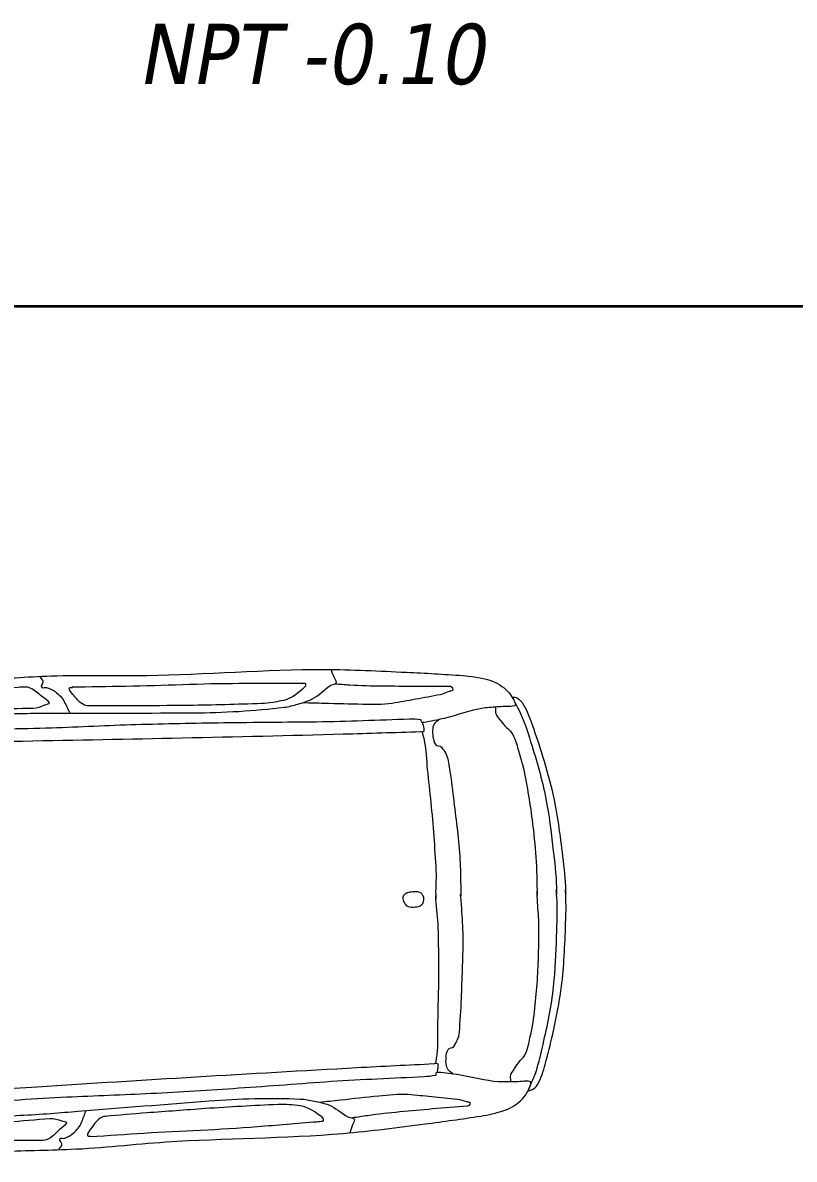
# Model space of a CAD drawing. Header units: millimetres. Extents: x 262 to 370, y -104 to 114.
# Drawn here: x 315.637 to 317.942, y -104.227 to -100.834 of the extents above; entities that cross this region are included whole.
import ezdxf

# ---------------------------------------------------------------- set-up
doc = ezdxf.new("R2010")
doc.units = ezdxf.units.MM
doc.header["$LTSCALE"] = 0.1
doc.layers.get('0').update_dxf_attribs({"lineweight": 9})
for name, color, linetype, lineweight in [('detalles', 2, 'Continuous', 9), ('letreros y cotas', 6, 'Continuous', 13), ('mobiliario', 3, 'Continuous', 13), ('terreno', 8, 'Continuous', 35)]:
    doc.layers.add(name, color=color, linetype=linetype, lineweight=lineweight)
doc.styles.get("Standard").update_dxf_attribs({"font": 'tahoma.ttf', "oblique": 10, "height": 0.35})

# ---------------------------------------------------------------- blocks, each defined once
blk = doc.blocks.new('corsaplanta')
at = {"linetype": 'Continuous'}
for points, knots in [([(-3.31, 90.31), (-2.66, 89.97), (-2, 89.62), (-1.35, 89.28), (-0.02, 88.57), (1.67, 89.3), (3.18, 89.28), (6.24, 89.24), (9.31, 89.24), (12.37, 89.14), (15.08, 89.06), (17.77, 88.88), (20.47, 88.73), (25.69, 88.43), (30.91, 88.06), (36.12, 87.63), (39.62, 87.33), (43.05, 86.38), (46.55, 86.11), (49.04, 85.92), (51.54, 85.8), (54.03, 85.7), (56.87, 85.59), (59.7, 85.4), (62.54, 85.42), (65.2, 85.45), (67.85, 85.51), (70.5, 85.56), (76.63, 85.69), (82.76, 85.92), (88.89, 85.98), (91.64, 86), (94.38, 85.97), (97.13, 85.98), (110.19, 85.99), (123.25, 86.05), (136.32, 86.11), (145.39, 86.16), (154.45, 86.69), (163.49, 87.77), (164.9, 87.93), (166.24, 88.35), (167.61, 88.73), (169.07, 89.13), (170.5, 89.57), (171.87, 90.24), (173.88, 91.23), (175.41, 93.03), (177.22, 94.24), (177.8, 94.63), (179.2, 94.57), (179.14, 95.2), (179.1, 95.68), (178.67, 96.2), (178.45, 96.71), (178.13, 97.49), (177.81, 98.26), (177.49, 99.04)], [0, 0, 0, 0, 0.011723, 0.011723, 0.011723, 0.035683, 0.035683, 0.035683, 0.084334, 0.084334, 0.084334, 0.127226, 0.127226, 0.127226, 0.210201, 0.210201, 0.210201, 0.26596, 0.26596, 0.26596, 0.30559, 0.30559, 0.30559, 0.350629, 0.350629, 0.350629, 0.392746, 0.392746, 0.392746, 0.490062, 0.490062, 0.490062, 0.533625, 0.533625, 0.533625, 0.740914, 0.740914, 0.740914, 0.884938, 0.884938, 0.884938, 0.907309, 0.907309, 0.907309, 0.931199, 0.931199, 0.931199, 0.966523, 0.966523, 0.966523, 0.977895, 0.977895, 0.977895, 0.98669, 0.98669, 0.98669, 1, 1, 1, 1]), ([(16.58, 93.78), (20.14, 93.89), (23.7, 93.99), (27.27, 94.1), (42.3, 94.54), (57.33, 95.35), (72.36, 96.03), (79.54, 96.35), (86.72, 96.83), (93.9, 97.13), (103.41, 97.51), (112.94, 97.11), (122.45, 97.26), (140.14, 97.56), (157.82, 99.11), (175.5, 99.05), (183.69, 99.03), (191.88, 98.58), (200.07, 98.23), (205.66, 97.99), (211.24, 97.63), (216.82, 97.26), (219.17, 97.11), (221.49, 96.67), (223.82, 96.16), (225.77, 95.73), (227.45, 94.85), (229.17, 93.55), (230.76, 92.34), (231.72, 90.71), (232.46, 89.14), (232.6, 88.86), (232.65, 88.24), (232.33, 88.18), (230.78, 87.89), (229.21, 88.03), (227.66, 87.9), (226.1, 87.77), (224.54, 87.72), (222.99, 87.49), (219.01, 86.89), (215.26, 85.41), (211.33, 84.46), (209.31, 83.97), (207.3, 83.58), (205.29, 83.22), (205.06, 83.18), (204.83, 83.26), (204.6, 83.36), (204.36, 83.46), (204.57, 84.02), (204.33, 84.05), (203.18, 84.18), (202.04, 84.22), (200.9, 84.19), (191.65, 83.92), (182.41, 83.48), (173.17, 83.36), (163.93, 83.24), (154.69, 83.23), (145.44, 83.08), (136.7, 82.95), (127.97, 82.77), (119.23, 82.53), (110.83, 82.3), (102.44, 81.83), (94.04, 81.57), (84.62, 81.28), (75.19, 81.12), (65.77, 81.02), (60.55, 80.96), (55.34, 81.05), (50.12, 81.16), (48.33, 81.19), (46.54, 81.21), (44.77, 81.43), (44.44, 81.47), (44.11, 81.52), (43.78, 81.56)], [0, 0, 0, 0, 0.026108, 0.026108, 0.026108, 0.136308, 0.136308, 0.136308, 0.188997, 0.188997, 0.188997, 0.25871, 0.25871, 0.25871, 0.388323, 0.388323, 0.388323, 0.44835, 0.44835, 0.44835, 0.489307, 0.489307, 0.489307, 0.50661, 0.50661, 0.50661, 0.521158, 0.521158, 0.521158, 0.534591, 0.534591, 0.534591, 0.536968, 0.536968, 0.536968, 0.548383, 0.548383, 0.548383, 0.559823, 0.559823, 0.559823, 0.589255, 0.589255, 0.589255, 0.604309, 0.604309, 0.604309, 0.606019, 0.606019, 0.606019, 0.607828, 0.607828, 0.607828, 0.616214, 0.616214, 0.616214, 0.683946, 0.683946, 0.683946, 0.751651, 0.751651, 0.751651, 0.81568, 0.81568, 0.81568, 0.877227, 0.877227, 0.877227, 0.946283, 0.946283, 0.946283, 0.984492, 0.984492, 0.984492, 0.99758, 0.99758, 0.99758, 1, 1, 1, 1]), ([(90.43, 96.97), (90.74, 96.56), (91.05, 96.16), (91.37, 95.75), (91.79, 95.2), (90.49, 94.16), (91.09, 93.69), (91.49, 93.38), (92.04, 93.83), (92.46, 93.69), (93.35, 93.37), (94.27, 93.08), (95.07, 92.45), (96.21, 91.55), (97.23, 90.65), (97.82, 89.42), (98.37, 88.27), (98.91, 87.12), (99.46, 85.98)], [0, 0, 0, 0, 0.097634, 0.097634, 0.097634, 0.229606, 0.229606, 0.229606, 0.316556, 0.316556, 0.316556, 0.499472, 0.499472, 0.499472, 0.758434, 0.758434, 0.758434, 1, 1, 1, 1]), ([(15.67, 90.79), (18.09, 90.61), (20.52, 90.43), (22.94, 90.24), (29.31, 89.76), (35.66, 89.13), (42.02, 88.59), (45.91, 88.26), (49.79, 87.91), (53.69, 87.77), (61.05, 87.48), (68.42, 87.57), (75.79, 87.49), (80.04, 87.45), (84.3, 87.41), (88.55, 87.49), (89.74, 87.51), (90.84, 88.01), (91.98, 88.45), (92.48, 88.65), (93.48, 88.83), (93.36, 89.14), (93.11, 89.75), (91.83, 90.44), (91.02, 91.07), (89.97, 91.89), (89.17, 92.78), (87.87, 93.41), (86.59, 94.02), (85.3, 93.76), (84.02, 93.69), (80.09, 93.46), (76.16, 92.95), (72.22, 92.86), (64.73, 92.69), (57.21, 92.67), (49.71, 92.45), (43.85, 92.27), (38, 92.1), (32.14, 91.9), (27.47, 91.73), (22.81, 91.44), (18.14, 91.34), (17.29, 91.33), (16.44, 91.31), (15.6, 91.29)], [0, 0, 0, 0, 0.046352, 0.046352, 0.046352, 0.168022, 0.168022, 0.168022, 0.242332, 0.242332, 0.242332, 0.382744, 0.382744, 0.382744, 0.463846, 0.463846, 0.463846, 0.48649, 0.48649, 0.48649, 0.496247, 0.496247, 0.496247, 0.515476, 0.515476, 0.515476, 0.540443, 0.540443, 0.540443, 0.564924, 0.564924, 0.564924, 0.640104, 0.640104, 0.640104, 0.783146, 0.783146, 0.783146, 0.894824, 0.894824, 0.894824, 0.983843, 0.983843, 0.983843, 1, 1, 1, 1]), ([(100.08, 93.82), (105.43, 93.91), (110.79, 94.01), (116.14, 94.1), (127.44, 94.29), (138.74, 94.92), (150.04, 94.92), (155.99, 94.92), (161.94, 94.92), (167.89, 94.92), (168.48, 94.92), (169.07, 94.92), (169.67, 94.92), (170.04, 94.92), (169.94, 94.07), (169.67, 93.82), (167.83, 92.17), (165.82, 90.39), (163.36, 89.83), (161.16, 89.33), (158.99, 88.93), (156.77, 88.87), (149.49, 88.65), (142.22, 88.38), (134.94, 88.32), (129.13, 88.26), (123.32, 88.22), (117.51, 88.18), (113.35, 88.15), (109.19, 88.16), (105.02, 88.18), (104.5, 88.18), (104, 88.31), (103.51, 88.59), (102.16, 89.36), (101.36, 90.44), (100.36, 91.62), (99.87, 92.19), (99.28, 92.83), (99.26, 93.41), (99.25, 93.52), (99.4, 93.69), (99.53, 93.69), (99.76, 93.69), (99.99, 93.69), (100.22, 93.69)], [0, 0, 0, 0, 0.110236, 0.110236, 0.110236, 0.342992, 0.342992, 0.342992, 0.465458, 0.465458, 0.465458, 0.477705, 0.477705, 0.477705, 0.485264, 0.485264, 0.485264, 0.536535, 0.536535, 0.536535, 0.582235, 0.582235, 0.582235, 0.732069, 0.732069, 0.732069, 0.851713, 0.851713, 0.851713, 0.93744, 0.93744, 0.93744, 0.948183, 0.948183, 0.948183, 0.97821, 0.97821, 0.97821, 0.992621, 0.992621, 0.992621, 0.99529, 0.99529, 0.99529, 1, 1, 1, 1]), ([(169.15, 89.18), (171.25, 89.12), (173.34, 89.06), (175.43, 89), (179.28, 88.9), (183.12, 88.81), (186.96, 88.73), (189.89, 88.66), (192.83, 88.55), (195.75, 89), (198.11, 89.37), (200.42, 89.82), (202.75, 90.24), (205.22, 90.69), (207.7, 91.11), (210.16, 91.62), (211.11, 91.82), (211.99, 92.27), (212.91, 92.58), (213.22, 92.69), (213.56, 92.76), (213.87, 92.86), (214.26, 92.99), (213.61, 93.95), (213.18, 93.96), (209.66, 94.07), (206.13, 93.89), (202.61, 93.96), (196.11, 94.09), (189.6, 93.94), (183.12, 94.37), (181.61, 94.47), (180.1, 94.58), (178.58, 94.68)], [0, 0, 0, 0, 0.077528, 0.077528, 0.077528, 0.21978, 0.21978, 0.21978, 0.328184, 0.328184, 0.328184, 0.415869, 0.415869, 0.415869, 0.508854, 0.508854, 0.508854, 0.54474, 0.54474, 0.54474, 0.557068, 0.557068, 0.557068, 0.573074, 0.573074, 0.573074, 0.703434, 0.703434, 0.703434, 0.943893, 0.943893, 0.943893, 1, 1, 1, 1]), ([(231.55, 90.84), (231.84, 90.81), (232.13, 90.77), (232.42, 90.74), (233.3, 90.63), (234.06, 89.94), (234.56, 89.17), (235.75, 87.32), (236.56, 85.45), (237.26, 83.46), (238.29, 80.52), (239.34, 77.59), (240.25, 74.61), (241.43, 70.73), (242.59, 66.86), (243.52, 62.91), (244.22, 59.93), (244.77, 56.93), (245.23, 53.91), (245.71, 50.78), (246.14, 47.64), (246.51, 44.49), (246.91, 41.07), (247.36, 37.66), (247.5, 34.22), (247.53, 33.49), (247.56, 32.75), (247.6, 32.02)], [0, 0, 0, 0, 0.013963, 0.013963, 0.013963, 0.056349, 0.056349, 0.056349, 0.157398, 0.157398, 0.157398, 0.306807, 0.306807, 0.306807, 0.501208, 0.501208, 0.501208, 0.647616, 0.647616, 0.647616, 0.799691, 0.799691, 0.799691, 0.964847, 0.964847, 0.964847, 1, 1, 1, 1]), ([(231.74, 90.53), (232.35, 89.36), (232.95, 88.19), (233.56, 87.03), (235.13, 84.01), (236.08, 80.72), (237.12, 77.46), (238.9, 71.86), (240.57, 66.25), (241.67, 60.48), (242.61, 55.55), (243.26, 50.61), (243.8, 45.64), (244.23, 41.74), (244.8, 37.85), (244.8, 33.93), (244.8, 33.26), (244.8, 32.59), (244.8, 31.91)], [0, 0, 0, 0, 0.065251, 0.065251, 0.065251, 0.233902, 0.233902, 0.233902, 0.524564, 0.524564, 0.524564, 0.772447, 0.772447, 0.772447, 0.966602, 0.966602, 0.966602, 1, 1, 1, 1]), ([(226.64, 87.83), (226.65, 87.3), (226.65, 86.78), (226.65, 86.25), (226.65, 85.61), (227.19, 85.09), (227.57, 84.56), (228.17, 83.74), (228.78, 82.96), (229.43, 82.2), (230.04, 81.47), (230.91, 80.98), (231.45, 80.17), (232.34, 78.82), (232.77, 77.3), (233.22, 75.78), (234.03, 73.03), (234.87, 70.31), (235.41, 67.5), (236.45, 62.03), (237.32, 56.57), (237.93, 51.04), (238.33, 47.47), (238.71, 43.9), (238.86, 40.31), (238.95, 37.98), (238.92, 35.64), (239.03, 33.3), (239.05, 32.76), (239.08, 32.23), (239.1, 31.69)], [0, 0, 0, 0, 0.026845, 0.026845, 0.026845, 0.05966, 0.05966, 0.05966, 0.11083, 0.11083, 0.11083, 0.159586, 0.159586, 0.159586, 0.240232, 0.240232, 0.240232, 0.386066, 0.386066, 0.386066, 0.669605, 0.669605, 0.669605, 0.852993, 0.852993, 0.852993, 0.972434, 0.972434, 0.972434, 1, 1, 1, 1]), ([(44.75, 76.93), (49.3, 77.03), (53.85, 77.13), (58.4, 77.22), (67.42, 77.42), (76.44, 77.53), (85.46, 77.69), (101.33, 77.98), (117.19, 78.29), (133.06, 78.63), (149.08, 78.96), (165.1, 79.38), (181.11, 79.8), (188.81, 80), (196.51, 80.27), (204.21, 80.5), (204.52, 80.51), (204.84, 80.37), (205.15, 80.52), (205.46, 80.66), (205.35, 81.13), (205.28, 81.43), (205.14, 82.04), (205, 82.65), (204.86, 83.26)], [0, 0, 0, 0, 0.083621, 0.083621, 0.083621, 0.249431, 0.249431, 0.249431, 0.541039, 0.541039, 0.541039, 0.835537, 0.835537, 0.835537, 0.97709, 0.97709, 0.97709, 0.98284, 0.98284, 0.98284, 0.988502, 0.988502, 0.988502, 1, 1, 1, 1]), ([(209.63, 84.07), (209.27, 83.73), (208.91, 83.38), (208.54, 83.04), (208.12, 82.64), (207.96, 82.01), (207.87, 81.44), (207.73, 80.6), (207.83, 79.74), (207.95, 78.9), (208.07, 78.11), (208.28, 77.34), (208.71, 76.62), (209.06, 76.04), (210.09, 76.39), (210.48, 75.86), (211.39, 74.62), (212.26, 73.3), (212.5, 71.81), (213.04, 68.49), (213.54, 65.17), (213.93, 61.84), (214.61, 56.02), (215.4, 50.22), (215.87, 44.37), (216.09, 41.61), (216.16, 38.85), (216.21, 36.09), (216.23, 34.43), (216.28, 32.77), (216.21, 31.11), (216.2, 31), (216.19, 30.89), (216.19, 30.78)], [0, 0, 0, 0, 0.026879, 0.026879, 0.026879, 0.058029, 0.058029, 0.058029, 0.103407, 0.103407, 0.103407, 0.146418, 0.146418, 0.146418, 0.180868, 0.180868, 0.180868, 0.261947, 0.261947, 0.261947, 0.442161, 0.442161, 0.442161, 0.756704, 0.756704, 0.756704, 0.904976, 0.904976, 0.904976, 0.994168, 0.994168, 0.994168, 1, 1, 1, 1]), ([(204.71, 80.45), (204.92, 79.58), (205.13, 78.72), (205.34, 77.84), (206.03, 74.99), (205.95, 72.09), (206.26, 69.21), (206.6, 65.92), (206.95, 62.63), (207.3, 59.34), (208.01, 52.59), (208.44, 45.8), (208.83, 39.02), (208.99, 36.24), (208.57, 33.43), (208.83, 30.66), (208.84, 30.6), (208.84, 30.55), (208.85, 30.49)], [0, 0, 0, 0, 0.053623, 0.053623, 0.053623, 0.226432, 0.226432, 0.226432, 0.424114, 0.424114, 0.424114, 0.830025, 0.830025, 0.830025, 0.996669, 0.996669, 0.996669, 1, 1, 1, 1]), ([(201.01, 32.57), (200.59, 32.41), (200.16, 32.26), (199.74, 32.1), (199.4, 31.97), (199.17, 31.62), (199.03, 31.29), (198.82, 30.83), (198.94, 30.25), (199.17, 29.77), (199.46, 29.2), (199.76, 28.67), (200.35, 28.35), (201.09, 27.96), (201.88, 28.06), (202.62, 28.16), (203.32, 28.25), (204.02, 28.26), (204.65, 28.83), (204.98, 29.11), (205.03, 29.46), (205.13, 29.82), (205.23, 30.22), (205.31, 30.66), (205.17, 31.05), (204.95, 31.71), (204.52, 32.39), (203.85, 32.57), (203.21, 32.74), (202.56, 32.68), (201.91, 32.62), (201.58, 32.59), (201.25, 32.56), (200.92, 32.52)], [0, 0, 0, 0, 0.077766, 0.077766, 0.077766, 0.139078, 0.139078, 0.139078, 0.226112, 0.226112, 0.226112, 0.331735, 0.331735, 0.331735, 0.461778, 0.461778, 0.461778, 0.583904, 0.583904, 0.583904, 0.646857, 0.646857, 0.646857, 0.717322, 0.717322, 0.717322, 0.832319, 0.832319, 0.832319, 0.943043, 0.943043, 0.943043, 1, 1, 1, 1]), ([(208.77, -18.54), (208.91, -17.66), (209.05, -16.78), (209.19, -15.88), (209.64, -13.01), (209.33, -10.1), (209.39, -7.21), (209.47, -3.91), (209.55, -0.6), (209.63, 2.71), (209.79, 9.5), (209.66, 16.29), (209.49, 23.08), (209.42, 25.87), (208.78, 28.63), (208.81, 31.42), (208.81, 31.48), (208.81, 31.53), (208.81, 31.59)], [0, 0, 0, 0, 0.053624, 0.053624, 0.053624, 0.226432, 0.226432, 0.226432, 0.424114, 0.424114, 0.424114, 0.830025, 0.830025, 0.830025, 0.996667, 0.996667, 0.996667, 1, 1, 1, 1]), ([(213.97, -21.75), (213.58, -21.44), (213.19, -21.12), (212.8, -20.81), (212.35, -20.45), (212.14, -19.84), (212, -19.27), (211.79, -18.43), (211.82, -17.57), (211.87, -16.73), (211.92, -15.94), (212.07, -15.15), (212.44, -14.4), (212.74, -13.79), (213.8, -14.06), (214.14, -13.5), (214.96, -12.18), (215.71, -10.8), (215.83, -9.29), (216.09, -5.94), (216.32, -2.59), (216.44, 0.76), (216.64, 6.62), (216.96, 12.47), (216.95, 18.33), (216.94, 21.09), (216.79, 23.85), (216.61, 26.61), (216.5, 28.27), (216.41, 29.93), (216.2, 31.57), (216.18, 31.68), (216.17, 31.79), (216.16, 31.9)], [0, 0, 0, 0, 0.026878, 0.026878, 0.026878, 0.058029, 0.058029, 0.058029, 0.103407, 0.103407, 0.103407, 0.146419, 0.146419, 0.146419, 0.180868, 0.180868, 0.180868, 0.261948, 0.261948, 0.261948, 0.442161, 0.442161, 0.442161, 0.756704, 0.756704, 0.756704, 0.904976, 0.904976, 0.904976, 0.994167, 0.994167, 0.994167, 1, 1, 1, 1]), ([(231.23, -24.1), (231.19, -23.58), (231.15, -23.06), (231.11, -22.53), (231.06, -21.89), (231.55, -21.33), (231.89, -20.77), (232.42, -19.9), (232.97, -19.08), (233.55, -18.26), (234.1, -17.49), (234.93, -16.94), (235.4, -16.08), (236.17, -14.66), (236.48, -13.11), (236.8, -11.56), (237.38, -8.75), (238, -5.97), (238.31, -3.13), (238.9, 2.4), (239.32, 7.93), (239.48, 13.48), (239.58, 17.07), (239.68, 20.66), (239.53, 24.25), (239.43, 26.58), (239.2, 28.91), (239.12, 31.25), (239.11, 31.79), (239.09, 32.33), (239.07, 32.87)], [0, 0, 0, 0, 0.026846, 0.026846, 0.026846, 0.059661, 0.059661, 0.059661, 0.11083, 0.11083, 0.11083, 0.159586, 0.159586, 0.159586, 0.240232, 0.240232, 0.240232, 0.386066, 0.386066, 0.386066, 0.669604, 0.669604, 0.669604, 0.852993, 0.852993, 0.852993, 0.972434, 0.972434, 0.972434, 1, 1, 1, 1]), ([(236.37, -26.71), (236.66, -26.65), (236.94, -26.59), (237.23, -26.53), (238.09, -26.36), (238.8, -25.6), (239.23, -24.79), (240.25, -22.86), (240.92, -20.92), (241.46, -18.88), (242.25, -15.87), (243.05, -12.87), (243.71, -9.82), (244.57, -5.85), (245.42, -1.9), (246.02, 2.11), (246.47, 5.14), (246.77, 8.17), (246.99, 11.21), (247.21, 14.38), (247.38, 17.54), (247.49, 20.71), (247.61, 24.15), (247.78, 27.59), (247.65, 31.03), (247.62, 31.76), (247.59, 32.49), (247.56, 33.23)], [0, 0, 0, 0, 0.013962, 0.013962, 0.013962, 0.056349, 0.056349, 0.056349, 0.157398, 0.157398, 0.157398, 0.306807, 0.306807, 0.306807, 0.501208, 0.501208, 0.501208, 0.647617, 0.647617, 0.647617, 0.799691, 0.799691, 0.799691, 0.964847, 0.964847, 0.964847, 1, 1, 1, 1]), ([(236.53, -26.38), (237.04, -25.17), (237.55, -23.95), (238.06, -22.74), (239.38, -19.61), (240.06, -16.25), (240.82, -12.92), (242.15, -7.19), (243.35, -1.46), (243.98, 4.38), (244.51, 9.36), (244.75, 14.35), (244.89, 19.35), (245, 23.26), (245.25, 27.19), (244.93, 31.09), (244.87, 31.76), (244.82, 32.44), (244.76, 33.11)], [0, 0, 0, 0, 0.06525, 0.06525, 0.06525, 0.233901, 0.233901, 0.233901, 0.524564, 0.524564, 0.524564, 0.772447, 0.772447, 0.772447, 0.966601, 0.966601, 0.966601, 1, 1, 1, 1]), ([(49.06, -28.09), (53.6, -27.82), (58.14, -27.54), (62.69, -27.27), (71.69, -26.73), (80.69, -26.1), (89.7, -25.53), (105.53, -24.52), (121.37, -23.54), (137.21, -22.58), (153.2, -21.6), (169.2, -20.71), (185.2, -19.82), (192.89, -19.39), (200.58, -19.03), (208.28, -18.63), (208.59, -18.62), (208.9, -18.44), (209.21, -18.57), (209.52, -18.7), (209.46, -19.17), (209.42, -19.47), (209.33, -20.09), (209.24, -20.71), (209.15, -21.33)], [0, 0, 0, 0, 0.083621, 0.083621, 0.083621, 0.249431, 0.249431, 0.249431, 0.541039, 0.541039, 0.541039, 0.835537, 0.835537, 0.835537, 0.97709, 0.97709, 0.97709, 0.98284, 0.98284, 0.98284, 0.988502, 0.988502, 0.988502, 1, 1, 1, 1]), ([(22.36, -47.19), (25.92, -47), (29.47, -46.82), (33.03, -46.63), (48.06, -45.84), (63.1, -45.43), (78.13, -44.87), (85.32, -44.6), (92.51, -44.5), (99.7, -44.21), (109.2, -43.82), (118.67, -42.63), (128.16, -42.02), (145.81, -40.86), (163.54, -40.97), (181.18, -39.47), (189.35, -38.77), (197.46, -37.66), (205.6, -36.64), (211.15, -35.94), (216.68, -35.13), (222.21, -34.31), (224.55, -33.97), (226.81, -33.34), (229.1, -32.64), (231.01, -32.05), (232.59, -31.07), (234.22, -29.6), (235.72, -28.24), (236.58, -26.55), (237.14, -24.94), (237.24, -24.65), (237.25, -24.04), (236.93, -23.99), (235.37, -23.74), (233.81, -24.1), (232.25, -24.1), (230.69, -24.09), (229.13, -24.17), (227.57, -24.07), (223.55, -23.8), (219.66, -22.63), (215.69, -22), (213.66, -21.68), (211.61, -21.45), (209.57, -21.26), (209.34, -21.24), (209.12, -21.34), (208.9, -21.45), (208.67, -21.57), (208.93, -22.11), (208.68, -22.16), (207.55, -22.39), (206.42, -22.52), (205.27, -22.58), (196.04, -23.07), (186.8, -23.38), (177.57, -24.02), (168.35, -24.65), (159.14, -25.4), (149.92, -26.01), (141.2, -26.58), (132.47, -27.12), (123.74, -27.6), (115.35, -28.05), (106.95, -28.27), (98.56, -28.69), (89.15, -29.17), (79.74, -29.78), (70.34, -30.45), (65.13, -30.82), (59.94, -31.33), (54.75, -31.87), (52.98, -32.05), (51.19, -32.21), (49.44, -32.58), (49.12, -32.65), (48.79, -32.72), (48.47, -32.78)], [0, 0, 0, 0, 0.026108, 0.026108, 0.026108, 0.136308, 0.136308, 0.136308, 0.188997, 0.188997, 0.188997, 0.25871, 0.25871, 0.25871, 0.388323, 0.388323, 0.388323, 0.44835, 0.44835, 0.44835, 0.489307, 0.489307, 0.489307, 0.50661, 0.50661, 0.50661, 0.521158, 0.521158, 0.521158, 0.534591, 0.534591, 0.534591, 0.536968, 0.536968, 0.536968, 0.548383, 0.548383, 0.548383, 0.559823, 0.559823, 0.559823, 0.589255, 0.589255, 0.589255, 0.60431, 0.60431, 0.60431, 0.606019, 0.606019, 0.606019, 0.607829, 0.607829, 0.607829, 0.616214, 0.616214, 0.616214, 0.683946, 0.683946, 0.683946, 0.751651, 0.751651, 0.751651, 0.81568, 0.81568, 0.81568, 0.877227, 0.877227, 0.877227, 0.946283, 0.946283, 0.946283, 0.984492, 0.984492, 0.984492, 0.99758, 0.99758, 0.99758, 1, 1, 1, 1]), ([(2.25, -45.36), (2.87, -44.96), (3.49, -44.56), (4.12, -44.16), (5.39, -43.35), (7.13, -43.94), (8.63, -43.79), (11.68, -43.5), (14.74, -43.25), (17.79, -42.91), (20.47, -42.6), (23.15, -42.21), (25.82, -41.83), (31, -41.11), (36.17, -40.32), (41.33, -39.46), (44.79, -38.88), (48.13, -37.65), (51.6, -37.1), (54.07, -36.71), (56.54, -36.38), (59.02, -36.08), (61.84, -35.73), (64.65, -35.32), (67.48, -35.11), (70.13, -34.91), (72.78, -34.76), (75.43, -34.59), (81.55, -34.22), (87.68, -33.95), (93.79, -33.5), (96.53, -33.3), (99.26, -33.05), (102, -32.83), (115.02, -31.78), (128.04, -30.78), (141.07, -29.77), (150.12, -29.07), (159.23, -28.86), (168.29, -29.2), (169.7, -29.25), (171.08, -29.55), (172.47, -29.82), (173.96, -30.11), (175.42, -30.43), (176.83, -30.98), (178.93, -31.81), (180.59, -33.46), (182.5, -34.53), (183.11, -34.87), (184.47, -34.68), (184.49, -35.33), (184.51, -35.83), (184.1, -36.37), (183.93, -36.89), (183.67, -37.69), (183.42, -38.49), (183.16, -39.29)], [0, 0, 0, 0, 0.011723, 0.011723, 0.011723, 0.035683, 0.035683, 0.035683, 0.084334, 0.084334, 0.084334, 0.127226, 0.127226, 0.127226, 0.210201, 0.210201, 0.210201, 0.26596, 0.26596, 0.26596, 0.30559, 0.30559, 0.30559, 0.350629, 0.350629, 0.350629, 0.392746, 0.392746, 0.392746, 0.490062, 0.490062, 0.490062, 0.533625, 0.533625, 0.533625, 0.740914, 0.740914, 0.740914, 0.884938, 0.884938, 0.884938, 0.907308, 0.907308, 0.907308, 0.931199, 0.931199, 0.931199, 0.966523, 0.966523, 0.966523, 0.977895, 0.977895, 0.977895, 0.98669, 0.98669, 0.98669, 1, 1, 1, 1]), ([(174.04, -30.15), (176.13, -29.92), (178.21, -29.69), (180.29, -29.46), (184.11, -29.04), (187.93, -28.64), (191.76, -28.24), (194.67, -27.94), (197.62, -27.58), (200.54, -27.8), (202.9, -27.98), (205.26, -28.23), (207.61, -28.46), (210.12, -28.71), (212.62, -28.93), (215.11, -29.23), (216.08, -29.35), (216.99, -29.73), (217.93, -29.97), (218.25, -30.05), (218.59, -30.08), (218.91, -30.16), (219.32, -30.27), (218.75, -31.27), (218.31, -31.32), (214.81, -31.69), (211.29, -31.82), (207.78, -32.18), (201.32, -32.84), (194.82, -33.22), (188.39, -34.18), (186.89, -34.41), (185.39, -34.63), (183.89, -34.85)], [0, 0, 0, 0, 0.077528, 0.077528, 0.077528, 0.21978, 0.21978, 0.21978, 0.328184, 0.328184, 0.328184, 0.415869, 0.415869, 0.415869, 0.508853, 0.508853, 0.508853, 0.544739, 0.544739, 0.544739, 0.557067, 0.557067, 0.557067, 0.573074, 0.573074, 0.573074, 0.703433, 0.703433, 0.703433, 0.943893, 0.943893, 0.943893, 1, 1, 1, 1]), ([(96.22, -44.34), (96.49, -43.91), (96.77, -43.48), (97.05, -43.04), (97.43, -42.46), (96.04, -41.53), (96.61, -41.01), (96.98, -40.66), (97.57, -41.08), (97.98, -40.9), (98.83, -40.51), (99.73, -40.14), (100.48, -39.45), (101.54, -38.47), (102.48, -37.48), (102.97, -36.21), (103.42, -35.02), (103.87, -33.83), (104.33, -32.64)], [0, 0, 0, 0, 0.097631, 0.097631, 0.097631, 0.229604, 0.229604, 0.229604, 0.31656, 0.31656, 0.31656, 0.499472, 0.499472, 0.499472, 0.758436, 0.758436, 0.758436, 1, 1, 1, 1]), ([(105.58, -40.41), (110.92, -40.07), (116.27, -39.72), (121.61, -39.38), (132.89, -38.65), (144.2, -38.35), (155.47, -37.43), (161.39, -36.95), (167.32, -36.46), (173.25, -35.97), (173.84, -35.93), (174.44, -35.88), (175.03, -35.83), (175.39, -35.8), (175.24, -34.96), (174.94, -34.73), (172.92, -33.17), (170.8, -31.61), (168.32, -31.27), (166.1, -30.96), (163.89, -30.73), (161.67, -30.84), (154.41, -31.22), (147.14, -31.55), (139.88, -32.08), (134.08, -32.5), (128.29, -32.93), (122.49, -33.36), (118.34, -33.67), (114.19, -34.02), (110.05, -34.38), (109.53, -34.43), (109.03, -34.6), (108.57, -34.92), (107.29, -35.8), (106.58, -36.97), (105.68, -38.19), (105.24, -38.78), (104.64, -39.47), (104.73, -40.07), (104.74, -40.18), (104.89, -40.33), (105.02, -40.32), (105.25, -40.3), (105.48, -40.28), (105.71, -40.26)], [0, 0, 0, 0, 0.110236, 0.110236, 0.110236, 0.342991, 0.342991, 0.342991, 0.465458, 0.465458, 0.465458, 0.477704, 0.477704, 0.477704, 0.485264, 0.485264, 0.485264, 0.536535, 0.536535, 0.536535, 0.582235, 0.582235, 0.582235, 0.732068, 0.732068, 0.732068, 0.851712, 0.851712, 0.851712, 0.937439, 0.937439, 0.937439, 0.948182, 0.948182, 0.948182, 0.978209, 0.978209, 0.978209, 0.992621, 0.992621, 0.992621, 0.99529, 0.99529, 0.99529, 1, 1, 1, 1]), ([(21.2, -44.28), (23.61, -43.9), (26.01, -43.52), (28.41, -43.14), (34.71, -42.14), (40.99, -40.99), (47.29, -39.94), (51.14, -39.29), (54.98, -38.63), (58.85, -38.16), (66.17, -37.28), (73.52, -36.76), (80.85, -36.08), (85.09, -35.69), (89.33, -35.31), (93.57, -35.04), (94.76, -34.96), (95.91, -35.4), (97.07, -35.72), (97.57, -35.86), (98.53, -35.97), (98.5, -36.3), (98.43, -36.94), (97.08, -37.72), (96.33, -38.41), (95.35, -39.3), (94.59, -40.28), (93.37, -41), (92.18, -41.7), (90.85, -41.55), (89.57, -41.59), (85.62, -41.68), (81.67, -41.49), (77.73, -41.73), (70.24, -42.17), (62.76, -42.76), (55.26, -43.15), (49.41, -43.46), (43.56, -43.76), (37.71, -44.04), (33.04, -44.26), (28.37, -44.35), (23.71, -44.63), (22.87, -44.68), (22.02, -44.73), (21.17, -44.79)], [0, 0, 0, 0, 0.046351, 0.046351, 0.046351, 0.168022, 0.168022, 0.168022, 0.242332, 0.242332, 0.242332, 0.382744, 0.382744, 0.382744, 0.463846, 0.463846, 0.463846, 0.48649, 0.48649, 0.48649, 0.496247, 0.496247, 0.496247, 0.515475, 0.515475, 0.515475, 0.540443, 0.540443, 0.540443, 0.564924, 0.564924, 0.564924, 0.640104, 0.640104, 0.640104, 0.783146, 0.783146, 0.783146, 0.894824, 0.894824, 0.894824, 0.983843, 0.983843, 0.983843, 1, 1, 1, 1])]:
    blk.add_open_spline(points, degree=3, knots=knots, dxfattribs=at)

msp = doc.modelspace()

# ---------------------------------------------------------------- linework, layer by layer
at = {"layer": 'detalles'}
msp.add_line((325.5545, -101.6795), (281.5545, -101.6795), dxfattribs=at)
at = {"layer": 'terreno'}
msp.add_line((271.5545, -101.6795), (369.5545, -101.6795), dxfattribs=at)

# ---------------------------------------------------------------- block references
at = {"layer": 'mobiliario', "linetype": 'Continuous', "xscale": 0.009999999999990905, "yscale": 0.009999999999999787, "zscale": 0.01}
msp.add_blockref('corsaplanta', (314.7828, -103.7553), dxfattribs=at)

# ---------------------------------------------------------------- texts
at = {"layer": 'letreros y cotas', "oblique": 10}
msp.add_text('NPT -0.10', height=0.18, dxfattribs=at).set_placement((315.9811, -101.0169))

doc.saveas('drawing.dxf')
